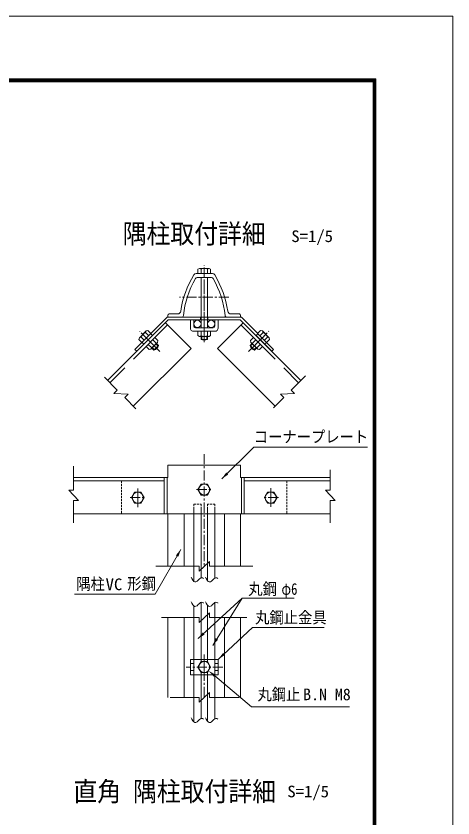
# Model space of a CAD drawing. Units: millimetres, scale not verified, with parts at other scales. Extents: x -4455 to 4455, y -3150 to 3150.
# Drawn here: x 2831 to 4455, y 174 to 3150 of the extents above; entities that cross this region are included whole.
import ezdxf
from ezdxf.enums import TextEntityAlignment as Align

# ---------------------------------------------------------------- set-up
doc = ezdxf.new("R2010")
doc.units = ezdxf.units.MM
doc.header["$LTSCALE"] = 30
for name, pattern in [('DASHED', [7.5, 6, -1.5]), ('USER1', [2, 1.25, -0.25, 0.25, -0.25]), ('USER2', [0.375, 0.25, -0.125]), ('USER3', [4.7625, 3.175, -1.5875])]:
    doc.linetypes.add(name, pattern=pattern)
doc.layers.add('0-0_7詳細', color=7, linetype='Continuous', lineweight=18)
doc.layers.add('0-F_D-TTL', color=7, linetype='Continuous', lineweight=9)
doc.styles.add('ＭＳ ゴシック', font='')
doc.styles.get('ＭＳ ゴシック').set_extended_font_data('MS Gothic')

msp = doc.modelspace()

# ---------------------------------------------------------------- linework, layer by layer
at = {"layer": '0-0_7詳細', "lineweight": 9}
for p, q in [((3513.15, 2213.64), (3507.27, 2210.25)), ((3507.27, 2210.25), (3507.27, 2194.44)), ((3513.15, 2213.64), (3548.43, 2213.64)), ((3518.79, 2210.25), (3518.79, 2194.44)), ((3542.79, 2210.25), (3542.79, 2194.44)), ((3548.43, 2213.64), (3554.31, 2210.25)), ((3554.31, 2210.25), (3554.31, 2194.44)), ((3530.79, 2194.44), (3500.79, 2194.44)), ((3530.79, 2179.44), (3504.16, 2179.44)), ((3507.27, 2194.44), (3554.31, 2194.44)), ((3530.79, 2194.44), (3508.29, 2194.44)), ((3518.79, 2179.44), (3518.79, 1992.84)), ((3530.79, 2194.44), (3560.79, 2194.44)), ((3530.79, 2179.44), (3557.41, 2179.44)), ((3542.79, 2179.44), (3542.79, 1992.84)), ((3392.79, 2032.44), (3273.3, 1912.96)), ((3668.79, 2032.44), (3392.79, 2032.44)), ((3395.79, 2032.44), (3395.79, 2039.94)), ((3445.99, 2032.44), (3395.79, 2032.44)), ((3431.44, 2044.44), (3400.29, 2044.44)), ((3615.59, 2032.44), (3665.79, 2032.44)), ((3630.13, 2044.44), (3661.29, 2044.44)), ((3665.79, 2032.44), (3665.79, 2039.94)), ((3668.79, 2032.44), (3788.27, 1912.96)), ((3396.76, 2022.84), (3171.64, 1797.72)), ((3396.76, 2022.84), (3280.09, 1906.17)), ((3481.62, 1916.78), (3386.16, 2012.24)), ((3664.81, 2022.84), (3396.76, 2022.84)), ((3579.96, 1916.78), (3675.42, 2012.24)), ((3664.81, 2022.84), (3889.93, 1797.72)), ((3664.81, 2022.84), (3781.48, 1906.17)), ((3314.63, 1981.43), (3289.68, 1956.49)), ((3332.36, 1972.01), (3299.1, 1938.75)), ((3313.04, 1975.04), (3324.22, 1963.87)), ((3314.63, 1981.43), (3321.19, 1983.19)), ((3321.19, 1983.19), (3332.36, 1972.01)), ((3554.31, 1980.24), (3507.27, 1980.24)), ((3507.27, 1964.37), (3507.27, 1980.24)), ((3518.79, 1963.1), (3518.79, 1980.24)), ((3542.79, 1963.1), (3542.79, 1980.24)), ((3740.39, 1983.19), (3729.21, 1972.01)), ((3729.21, 1972.01), (3762.48, 1938.75)), ((3748.54, 1975.04), (3737.36, 1963.87)), ((3746.95, 1981.43), (3740.39, 1983.19)), ((3746.95, 1981.43), (3771.9, 1956.49)), ((3289.68, 1956.49), (3287.92, 1949.93)), ((3287.92, 1949.93), (3299.1, 1938.75)), ((3296.07, 1958.07), (3307.24, 1946.9)), ((3314.37, 1923.48), (3347.63, 1956.74)), ((3332.02, 1913.98), (3357.14, 1939.09)), ((3351.61, 1936.47), (3339.49, 1948.6)), ((3353.07, 1935.02), (3360.6, 1927.48)), ((3513.03, 1961.04), (3507.27, 1964.37)), ((3548.55, 1961.04), (3513.03, 1961.04)), ((3518.79, 1961.04), (3518.79, 1950.38)), ((3542.79, 1950.38), (3518.79, 1950.38)), ((3542.79, 1961.04), (3542.79, 1950.38)), ((3708.51, 1935.02), (3700.97, 1927.48)), ((3702.72, 1945.52), (3713.94, 1956.74)), ((3704.44, 1939.09), (3702.72, 1945.52)), ((3729.55, 1913.98), (3704.44, 1939.09)), ((3709.97, 1936.47), (3722.09, 1948.6)), ((3747.2, 1923.48), (3713.94, 1956.74)), ((3765.51, 1958.07), (3754.33, 1946.9)), ((3773.65, 1949.93), (3762.48, 1938.75)), ((3771.9, 1956.49), (3773.65, 1949.93)), ((3481.62, 1916.78), (3267.1, 1702.26)), ((3280.09, 1906.17), (3273.3, 1912.96)), ((3325.6, 1912.25), (3314.37, 1923.48)), ((3334.64, 1919.5), (3322.52, 1931.62)), ((3332.02, 1913.98), (3325.6, 1912.25)), ((3336.09, 1918.05), (3343.63, 1910.51)), ((3343.63, 1910.51), (3360.6, 1927.48)), ((3579.96, 1916.78), (3794.47, 1702.26)), ((3717.94, 1910.51), (3700.97, 1927.48)), ((3725.48, 1918.05), (3717.94, 1910.51)), ((3726.94, 1919.5), (3739.06, 1931.62)), ((3781.48, 1906.17), (3788.27, 1912.96)), ((3395.79, 1482.73), (3665.79, 1482.73)), ((3395.79, 1482.73), (3395.79, 1437.73)), ((3665.79, 1482.73), (3665.79, 1437.73)), ((3395.79, 1437.73), (3045.04, 1437.73)), ((3382.18, 1437.73), (3382.18, 1302.73)), ((3392.79, 1437.73), (3392.79, 1302.73)), ((3665.79, 1437.73), (3998.89, 1437.73)), ((3668.79, 1437.73), (3668.79, 1302.73)), ((3679.39, 1437.73), (3679.39, 1302.73)), ((3382.18, 1425.73), (3045.04, 1425.73)), ((3679.39, 1425.73), (3996.64, 1425.73)), ((3491.84, 1317.73), (3491.84, 1052.18)), ((3518.84, 1317.73), (3518.84, 1064.55)), ((3542.74, 1317.73), (3542.74, 1054.95)), ((3569.74, 1317.73), (3569.74, 1063.56)), ((3458.7, 1302.73), (3045.04, 1302.73)), ((3395.79, 1302.73), (3665.79, 1302.73)), ((3395.79, 1302.73), (3395.79, 1108.07)), ((3605.13, 1302.73), (3998.89, 1302.73)), ((3665.79, 1302.73), (3665.79, 1108.07)), ((3491.84, 762.44), (3491.84, 961.38)), ((3518.84, 762.44), (3518.84, 973.76)), ((3542.74, 762.44), (3542.74, 964.15)), ((3569.74, 762.44), (3569.74, 972.76)), ((3395.79, 917.62), (3395.79, 621.49)), ((3665.79, 917.62), (3665.79, 621.49)), ((3479.19, 762.44), (3479.19, 705.44)), ((3582.39, 762.44), (3479.19, 762.44)), ((3582.39, 762.44), (3582.39, 705.44)), ((3582.39, 705.44), (3479.19, 705.44)), ((3491.84, 705.44), (3491.84, 530.13)), ((3518.84, 705.44), (3518.84, 542.51)), ((3542.74, 705.44), (3542.74, 532.9)), ((3569.74, 705.44), (3569.74, 541.51))]:
    msp.add_line(p, q, dxfattribs=at)
at = {"layer": '0-0_7詳細', "color": 1, "linetype": 'USER1'}
for p, q in [((3530.79, 1939.99), (3530.79, 2225.28)), ((3530.79, 2170.46), (3530.79, 2011.88)), ((3530.79, 2155.24), (3530.79, 2023.62)), ((3622.17, 2106.84), (3439.02, 2106.84)), ((3530.79, 2108.26), (3530.79, 1960.94)), ((3530.79, 2093.17), (3530.79, 1960.94)), ((3530.79, 2004.11), (3530.79, 1969.73)), ((3365.83, 1905.28), (3290.85, 1980.27)), ((3340.25, 1930.87), (3299.08, 1972.04)), ((3695.74, 1905.28), (3770.73, 1980.27)), ((3721.33, 1930.87), (3762.5, 1972.04)), ((3721.33, 1930.87), (3762.5, 1972.04)), ((3530.79, 1524.12), (3530.79, 1108.07)), ((3283.81, 1396.87), (3283.81, 1327.48)), ((3283.81, 1386.64), (3283.81, 1338.81)), ((3502.23, 1392.73), (3559.35, 1392.73)), ((3777.76, 1328.5), (3777.76, 1397.89)), ((3777.76, 1338.72), (3777.76, 1386.55)), ((3255.25, 1362.68), (3312.37, 1362.68)), ((3806.32, 1362.68), (3749.2, 1362.68)), ((3530.79, 780.35), (3530.79, 621.49)), ((3530.79, 772.08), (3530.79, 695.51)), ((3600.33, 733.94), (3462.98, 733.94))]:
    msp.add_line(p, q, dxfattribs=at)
at = {"layer": '0-0_7詳細', "color": 1, "linetype": 'USER2'}
for p, q in [((3517.29, 2032.44), (3517.29, 2022.84)), ((3544.29, 2032.44), (3544.29, 2022.84)), ((3338.43, 1964.51), (3331.64, 1971.29)), ((3723.15, 1964.51), (3729.94, 1971.29)), ((3723.15, 1964.51), (3729.94, 1971.29)), ((3306.61, 1932.69), (3299.82, 1939.47)), ((3754.97, 1932.69), (3761.76, 1939.47)), ((3754.97, 1932.69), (3761.76, 1939.47))]:
    msp.add_line(p, q, dxfattribs=at)
at = {"layer": '0-0_7詳細', "color": 3, "linetype": 'DASHED'}
for p, q in [((3394.64, 2003.75), (3180.13, 1789.24)), ((3666.93, 2003.75), (3881.45, 1789.24))]:
    msp.add_line(p, q, dxfattribs=at)
at = {"layer": '0-0_7詳細', "color": 3}
for p, q in [((3491.79, 2022.84), (3479.19, 2022.84)), ((3479.19, 2022.84), (3479.19, 1992.24)), ((3491.79, 2022.84), (3491.79, 1998.84)), ((3569.79, 2022.84), (3569.79, 1998.84)), ((3582.39, 2022.84), (3569.79, 2022.84)), ((3582.39, 2022.84), (3582.39, 1992.24)), ((3570.39, 1980.24), (3491.19, 1980.24)), ((3563.79, 1992.84), (3497.79, 1992.84)), ((3455.79, 1302.73), (3455.79, 1108.07)), ((3605.79, 1302.73), (3605.79, 1108.07)), ((3455.79, 917.62), (3455.79, 621.49)), ((3605.79, 917.62), (3605.79, 621.49))]:
    msp.add_line(p, q, dxfattribs=at)
at = {"layer": '0-0_7詳細', "color": 1}
for p, q in [((3521.19, 1961.04), (3521.19, 1949.17)), ((3540.39, 1961.04), (3540.39, 1949.17)), ((3337.79, 1919.75), (3346.19, 1911.35)), ((3351.37, 1933.32), (3359.76, 1924.93)), ((3710.21, 1933.32), (3701.81, 1924.93)), ((3723.78, 1919.75), (3715.39, 1911.35)), ((3570.15, 701.8), (3705.76, 586.85)), ((3705.76, 586.85), (4071.16, 586.85))]:
    msp.add_line(p, q, dxfattribs=at)
at = {"layer": '0-0_7詳細', "color": 4}
for p, q in [((3207.7, 1761.67), (3159.83, 1809.53)), ((3853.88, 1761.67), (3907.31, 1815.1)), ((3207.7, 1761.67), (3194.97, 1748.94)), ((3853.88, 1761.67), (3866.61, 1748.94)), ((3194.97, 1748.94), (3247.84, 1746.98)), ((3235.11, 1734.25), (3247.84, 1746.98)), ((3235.11, 1734.25), (3276.96, 1692.41)), ((3826.46, 1734.25), (3788.31, 1696.1)), ((3866.61, 1748.94), (3813.73, 1746.98)), ((3826.46, 1734.25), (3813.73, 1746.98)), ((3045.04, 1390.62), (3045.04, 1480.12)), ((3998.89, 1390.62), (3998.89, 1465.65)), ((3027.04, 1390.62), (3063.04, 1351.85)), ((3045.04, 1390.62), (3027.04, 1390.62)), ((3980.89, 1390.62), (4016.89, 1351.85)), ((3998.89, 1390.62), (3980.89, 1390.62)), ((3045.04, 1351.85), (3045.04, 1269.32)), ((3045.04, 1351.85), (3063.04, 1351.85)), ((3998.89, 1351.85), (3998.89, 1269.32)), ((3998.89, 1351.85), (4016.89, 1351.85)), ((3511.4, 1108.07), (3350.7, 1108.07)), ((3511.4, 1090.07), (3550.17, 1126.07)), ((3511.4, 1108.07), (3511.4, 1090.07)), ((3550.17, 1108.07), (3550.17, 1126.07)), ((3550.17, 1108.07), (3710.94, 1108.07)), ((3671.89, 989.05), (3562.39, 814.33)), ((3511.4, 899.62), (3550.17, 935.62)), ((3550.17, 917.62), (3550.17, 935.62)), ((3511.4, 917.62), (3371.41, 917.62)), ((3511.4, 917.62), (3511.4, 899.62)), ((3550.17, 917.62), (3688.96, 917.62)), ((3550.17, 621.49), (3550.17, 639.49)), ((3511.4, 621.49), (3404.21, 621.49)), ((3550.17, 621.49), (3660.37, 621.49))]:
    msp.add_line(p, q, dxfattribs=at)
at = {"layer": '0-0_7詳細', "color": 3, "linetype": 'USER2'}
for p, q in [((3223.81, 1425.73), (3223.81, 1302.73)), ((3837.76, 1425.73), (3837.76, 1302.73)), ((3491.84, 1338.07), (3491.84, 1317.73)), ((3491.84, 1338.07), (3518.84, 1338.07)), ((3518.84, 1338.07), (3518.84, 1317.73)), ((3542.74, 1338.07), (3542.74, 1317.73)), ((3569.74, 1338.07), (3542.74, 1338.07)), ((3569.74, 1338.07), (3569.74, 1317.73))]:
    msp.add_line(p, q, dxfattribs=at)
at = {"layer": '0-0_7詳細', "color": 1, "linetype": 'USER3'}
for p, q in [((3491.79, 746.69), (3479.19, 746.69)), ((3491.79, 762.44), (3491.79, 705.44)), ((3518.84, 762.44), (3518.84, 753.98)), ((3542.74, 762.44), (3542.74, 753.98)), ((3569.79, 762.44), (3569.79, 705.44)), ((3569.79, 746.69), (3582.39, 746.69)), ((3491.79, 721.19), (3479.19, 721.19)), ((3569.79, 721.19), (3582.39, 721.19)), ((3518.84, 713.9), (3518.84, 705.44)), ((3542.74, 713.9), (3542.74, 705.44))]:
    msp.add_line(p, q, dxfattribs=at)
at = {"layer": '0-0_7詳細', "lineweight": 9}
for points in [[(3548.55, 1961.04), (3554.31, 1964.37), (3554.31, 1980.24)], [(3357.14, 1939.09), (3358.86, 1945.52), (3347.63, 1956.74)], [(3729.55, 1913.98), (3735.98, 1912.25), (3747.2, 1923.48)]]:
    msp.add_lwpolyline(points, dxfattribs=at)
at = {"layer": '0-0_7詳細', "color": 4}
for points in [[(4137.21, 1550.15), (3714.6, 1550.15), (3596.45, 1432.95)], [(3482.24, 1067.15), (3484.51, 1062.02), (3488.19, 1056), (3491.98, 1052.02), (3495.89, 1050.09), (3499.92, 1050.21), (3504.05, 1052.37), (3508.31, 1056.57), (3512.54, 1061.01), (3516.61, 1063.85), (3520.52, 1065.09), (3524.28, 1064.74), (3527.87, 1062.8), (3528.25, 1062.42)], [(3535.79, 1067.15), (3538.06, 1062.02), (3541.73, 1056), (3545.53, 1052.02), (3549.44, 1050.09), (3553.46, 1050.21), (3557.6, 1052.37), (3561.85, 1056.57), (3566.08, 1061.01), (3570.15, 1063.85), (3574.07, 1065.09), (3577.82, 1064.74), (3581.42, 1062.8), (3581.79, 1062.42)], [(3864.66, 989.05), (3671.89, 989.05), (3508.01, 839.65)], [(3482.24, 976.36), (3484.51, 971.23), (3488.19, 965.2), (3491.98, 961.23), (3495.89, 959.3), (3499.92, 959.41), (3504.05, 961.57), (3508.31, 965.78), (3512.54, 970.21), (3516.61, 973.05), (3520.52, 974.29), (3524.28, 973.95), (3527.87, 972), (3528.25, 971.62)], [(3535.79, 976.36), (3538.06, 971.23), (3541.73, 965.2), (3545.53, 961.23), (3549.44, 959.3), (3553.46, 959.41), (3557.6, 961.57), (3561.85, 965.78), (3566.08, 970.21), (3570.15, 973.05), (3574.07, 974.29), (3577.82, 973.95), (3581.42, 972), (3581.79, 971.62)], [(3511.4, 621.49), (3511.4, 603.49), (3550.17, 639.49)], [(3482.24, 545.11), (3484.51, 539.98), (3488.19, 533.95), (3491.98, 529.98), (3495.89, 528.05), (3499.92, 528.16), (3504.05, 530.32), (3508.31, 534.53), (3512.54, 538.96), (3516.61, 541.8), (3520.52, 543.04), (3524.28, 542.7), (3527.87, 540.75), (3528.25, 540.37)], [(3535.79, 545.11), (3538.06, 539.98), (3541.73, 533.95), (3545.53, 529.98), (3549.44, 528.05), (3553.46, 528.16), (3557.6, 530.32), (3561.85, 534.53), (3566.08, 538.96), (3570.15, 541.8), (3574.07, 543.04), (3577.82, 542.7), (3581.42, 540.75), (3581.79, 540.37)]]:
    msp.add_lwpolyline(points, dxfattribs=at)
at = {"layer": '0-0_7詳細', "color": 3}
for points in [[(3554.31, 1392.73), (3542.55, 1413.1), (3519.03, 1413.1), (3507.27, 1392.73), (3519.03, 1372.36), (3542.55, 1372.36)], [(3307.33, 1362.68), (3295.57, 1383.05), (3272.05, 1383.05), (3260.29, 1362.68), (3272.05, 1342.31), (3295.57, 1342.31)], [(3754.24, 1362.68), (3766, 1342.31), (3789.52, 1342.31), (3801.28, 1362.68), (3789.52, 1383.05), (3766, 1383.05)], [(3554.31, 733.94), (3542.55, 754.31), (3519.03, 754.31), (3507.27, 733.94), (3519.03, 713.58), (3542.55, 713.58)]]:
    msp.add_lwpolyline(points, close=True, dxfattribs=at)
at = {"layer": '0-0_7詳細', "color": 1}
for points in [[(3048.03, 1004.08), (3347.93, 1004.08), (3443.55, 1170.03)], [(3976.43, 880.46), (3710.39, 880.46), (3583.86, 763.8)]]:
    msp.add_lwpolyline(points, dxfattribs=at)
at = {"layer": '0-0_7詳細', "color": 3}
for centre, radius in [((3505.34, 2007.47), 13.5), ((3556.24, 2007.47), 13.5), ((3530.79, 1392.73), 20.4), ((3283.81, 1362.68), 20.4), ((3777.76, 1362.68), 20.4), ((3530.79, 733.94), 20.4)]:
    msp.add_circle(centre, radius, dxfattribs=at)
at = {"layer": '0-0_7詳細', "lineweight": 9}
for centre, radius, start, end in [((3513.45, 2207.77), 5.88, 24.94299, 92.968), ((3530.79, 2190.74), 22.91, 58.40741, 121.59259), ((3548.12, 2207.77), 5.88, 87.032, 155.05701), ((3799.51, 2002.5), 360, 148.65793, 171.65211), ((3799.51, 2002.5), 348, 150.15745, 173.95476), ((3500.79, 2183.94), 10.5, 90, 146.38009), ((3504.16, 2171.94), 7.5, 90, 150.15745), ((3557.41, 2171.94), 7.5, 29.84255, 90), ((3560.79, 2183.94), 10.5, 33.61991, 90), ((3262.06, 2002.5), 348, 6.04524, 29.84255), ((3262.06, 2002.5), 360, 8.34789, 31.34207), ((3431.44, 2056.44), 12, 270, 351.98548), ((3630.13, 2056.44), 12, 188.01452, 270), ((3400.29, 2039.94), 4.5, 90, 180), ((3445.99, 2039.94), 7.5, 270, 353.95476), ((3615.59, 2039.94), 7.5, 186.04524, 270), ((3661.29, 2039.94), 4.5, 0, 90), ((3318.35, 1952.76), 22.91, 103.40741, 166.59259), ((3318.57, 1977.06), 5.88, 132.032, 200.05701), ((3743.01, 1977.06), 5.88, 339.94299, 47.968), ((3743.23, 1952.76), 22.91, 13.40741, 76.59259), ((3294.05, 1952.55), 5.88, 69.94299, 137.968), ((3319.12, 1951.99), 36, 295.52878, 334.47122), ((3350.71, 1945.52), 9.09, 275.6618, 315), ((3513.03, 1970.13), 9.09, 270, 309.3382), ((3530.79, 1997.04), 36, 250.52878, 289.47122), ((3530.79, 1971.17), 24, 240, 300), ((3548.55, 1970.13), 9.09, 230.6618, 270), ((3710.86, 1945.52), 9.09, 225, 264.3382), ((3742.45, 1951.99), 36, 205.52878, 244.47122), ((3767.53, 1952.55), 5.88, 42.032, 110.05701), ((3325.6, 1920.4), 9.09, 315, 354.3382), ((3337.42, 1933.69), 24, 285, 345), ((3724.16, 1933.69), 24, 195, 255), ((3735.98, 1920.4), 9.09, 185.6618, 225)]:
    msp.add_arc(centre, radius, start, end, dxfattribs=at)
at = {"layer": '0-0_7詳細', "color": 3}
for centre, radius, start, end in [((3497.79, 1998.84), 6, 180, 270), ((3563.79, 1998.84), 6, 270, 0), ((3491.19, 1992.24), 12, 180, 270), ((3570.39, 1992.24), 12, 270, 0)]:
    msp.add_arc(centre, radius, start, end, dxfattribs=at)
at = {"layer": '0-0_7詳細', "color": 4}
for points in [[(3595.03, 1431.55), (3612.66, 1456.37), (3620, 1448.97)], [(3506.53, 838.3), (3525.19, 862.36), (3532.21, 854.67)], [(3561.33, 812.64), (3572.84, 840.82), (3581.67, 835.29)]]:
    msp.add_solid(points, dxfattribs=at)
at = {"layer": '0-0_7詳細', "color": 1}
for points in [[(3444.55, 1171.77), (3434.08, 1143.17), (3425.06, 1148.37)], [(3582.39, 762.44), (3600.91, 786.61), (3607.98, 778.95)], [(3567.16, 697.79), (3546.11, 719.74), (3573.14, 705.81)]]:
    msp.add_solid(points, dxfattribs=at)
at = {"layer": '0-F_D-TTL', "color": 2, "lineweight": 18}
msp.add_lwpolyline([(-4454.56, 3150.45), (4455.14, 3150.45), (4455.14, -3149.97), (-4454.56, -3149.97)], close=True, dxfattribs=at)
at = {"layer": '0-F_D-TTL'}
for points in [[(-4168.18, 2917.11), (4168.75, 2917.11), (4168.75, -2916.62), (-4168.18, -2916.62)], [(-4165.53, 2914.45), (4166.1, 2914.45), (4166.1, -2913.97), (-4165.53, -2913.97)], [(-4162.87, 2911.8), (4163.45, 2911.8), (4163.45, -2911.32), (-4162.87, -2911.32)], [(-4160.22, 2909.15), (4160.8, 2909.15), (4160.8, -2908.67), (-4160.22, -2908.67)], [(-4157.57, 2906.5), (4158.15, 2906.5), (4158.15, -2906.02), (-4157.57, -2906.02)]]:
    msp.add_lwpolyline(points, close=True, dxfattribs=at)

# ---------------------------------------------------------------- texts
at = {"layer": '0-0_7詳細', "style": 'ＭＳ ゴシック', "width": 0.9}
for s, height, p in [('隅柱取付詳細', 72.14, (3227.63, 2284.72)), ('直角 隅柱取付詳細', 72.16, (3044.53, 214.51))]:
    msp.add_text(s, height=height, dxfattribs=at).set_placement(p, align=Align.BOTTOM_LEFT)
at = {"layer": '0-0_7詳細', "color": 3, "style": 'ＭＳ ゴシック'}
for s, width, p in [('S=1/5', 1.05, (3854.41, 2298.42)), ('コーナープレート', 0.9, (3714.65, 1554.11)), ('隅柱', 0.9, (3055.1, 1007.68)), ('VC', 1.05, (3164.19, 1006.3)), ('形鋼', 0.9, (3244.5, 1008.75)), ('丸鋼', 0.9, (3694.47, 989.24)), ('φ6', 0.8, (3817.67, 989.24)), ('丸鋼止金具', 0.9, (3719.8, 883.44)), ('丸鋼止', 0.9, (3728.59, 597.85)), ('S=1/5', 1.05, (3839.58, 237.31))]:
    msp.add_text(s, height=43.33, dxfattribs=dict(at, width=width)).set_placement(p, align=Align.BOTTOM_LEFT)
msp.add_text('B.N M8', height=43.33, dxfattribs=at).set_placement((3898.3, 597.85), align=Align.BOTTOM_LEFT)

doc.saveas('drawing.dxf')
